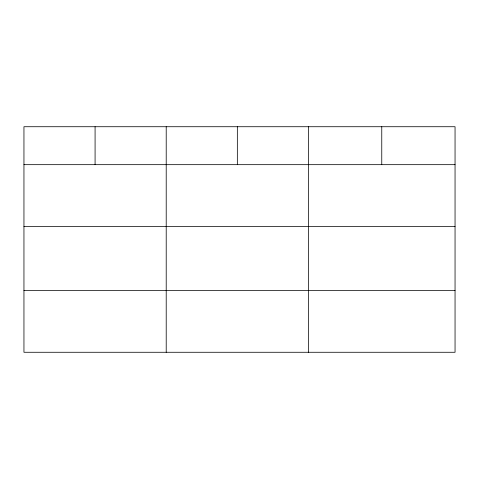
<?xml version="1.0" encoding="UTF-8"?>
<svg xmlns="http://www.w3.org/2000/svg" width="479" height="479" viewBox="0 0 479 479"><rect width="100%" height="100%" fill="white"/><g stroke="black" fill="none" stroke-linecap="round" stroke-linejoin="round"><path stroke-width="0.72" d="M455.05 226.579L455.05 126.725L23.95 126.725L23.95 352.275L455.05 352.275L455.05 226.579L23.95 226.579M23.95 164.668L455.05 164.668M23.95 290.364L455.05 290.364M381.763 126.725L381.763 164.668M308.476 126.725L308.476 352.275M237.344 126.725L237.344 164.668M166.213 126.725L166.213 352.275M95.082 126.725L95.082 164.668"/></g></svg>
